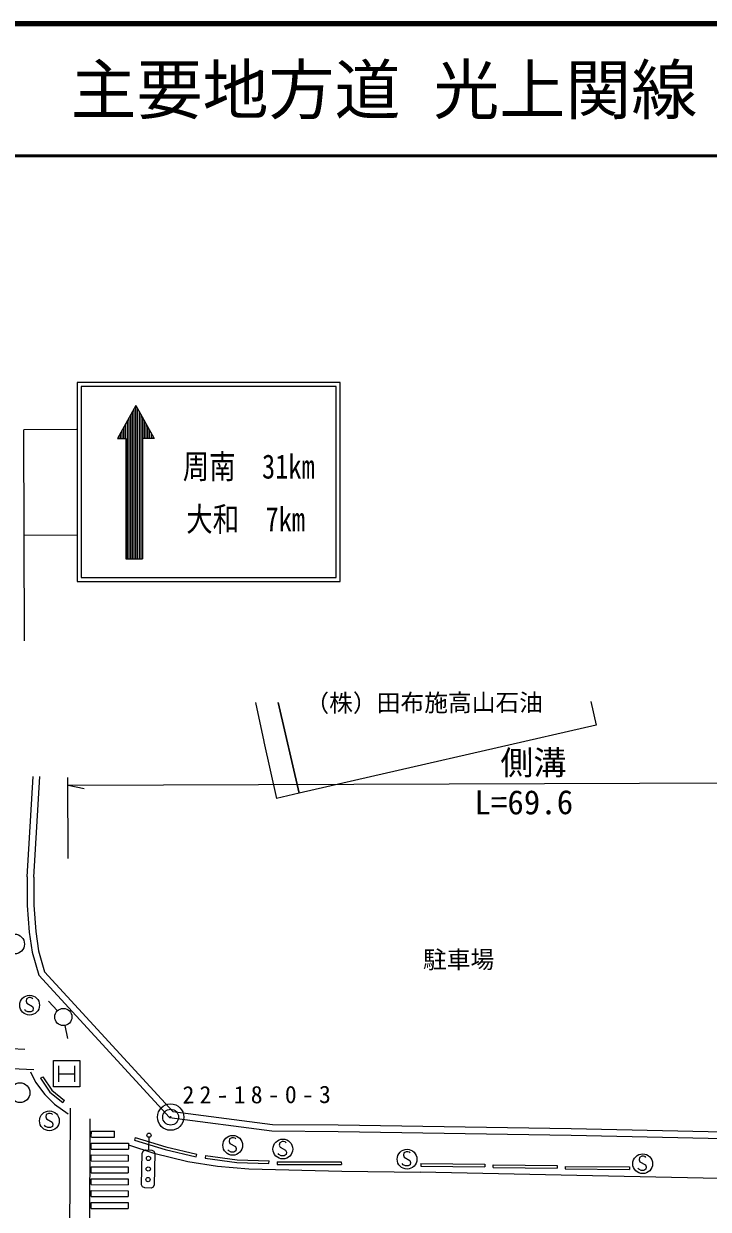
# Model space of a CAD drawing. Units: millimetres, scale not verified. Extents: x 40000 to 680000, y 20000 to 380000.
# Drawn here: x 213182 to 265061, y 290180 to 380000 of the extents above; entities that cross this region are included whole.
import ezdxf
from ezdxf.enums import TextEntityAlignment as Align

# ---------------------------------------------------------------- set-up
doc = ezdxf.new("R2010")
doc.units = ezdxf.units.MM
doc.header["$LTSCALE"] = 1000
for name, color, linetype, lineweight in [('M-BGD', 7, 'Continuous', 25), ('M-BMK-SRVR', 3, 'Continuous', 25), ('M-STR-HTXT', 7, 'Continuous', 13), ('M-STR-STRC', 7, 'Continuous', 25), ('M-TTL', 2, 'Continuous', 140), ('M-TTL-LINE', 7, 'Continuous', 50)]:
    doc.layers.add(name, color=color, linetype=linetype, lineweight=lineweight)
doc.layers.add('M-BMK-HTXT', color=7, linetype='Continuous')
doc.layers.add('M-TTL-TXT', color=7, linetype='Continuous')
doc.styles.add('ＭＳ ゴシック', font='')
doc.styles.get('ＭＳ ゴシック').set_extended_font_data('MS Gothic')

msp = doc.modelspace()

# ---------------------------------------------------------------- linework, layer by layer
at = {"layer": 'M-BGD'}
for p, q in [((231401, 325629), (230769, 328572)), ((234048, 321702), (232478, 328577)), ((232478, 328577), (234048, 321702)), ((256155, 328650), (256564, 326858)), ((256564, 326858), (234048, 321702)), ((231377, 325602), (232330, 321311)), ((213453, 315366), (213910, 322972)), ((213952, 315336), (214411, 322973)), ((234048, 321702), (232330, 321311)), ((213453, 315366), (213457, 313200)), ((213952, 315336), (213957, 313219)), ((213457, 313200), (213608, 311179)), ((213957, 313219), (214105, 311233)), ((213608, 311179), (213824, 309649)), ((214105, 311233), (214315, 309753)), ((213824, 309649), (214319, 307914)), ((214315, 309753), (214767, 308165)), ((214767, 308165), (224487, 297599)), ((214319, 307914), (224242, 297126)), ((213387, 306125), (213357, 305945)), ((213357, 305945), (213417, 305795)), ((213567, 306215), (213387, 306125)), ((213417, 305795), (213837, 305555)), ((213687, 306215), (213567, 306215)), ((213807, 306185), (213687, 306215)), ((213867, 306125), (213807, 306185)), ((213837, 305555), (213897, 305405)), ((213897, 305405), (213867, 305225)), ((215743, 305224), (215058, 305952)), ((213327, 305225), (213267, 305315)), ((213507, 305135), (213327, 305225)), ((213717, 305135), (213507, 305135)), ((213867, 305225), (213717, 305135)), ((216310, 304112), (216496, 303130)), ((213274, 302284), (198402, 302973)), ((197781, 301484), (213954, 300767)), ((215430, 301447), (217430, 301448)), ((215430, 299448), (215430, 301447)), ((215830, 301048), (215830, 299848)), ((217030, 301048), (217030, 299848)), ((217430, 301448), (217430, 299448)), ((213690, 300595), (214080, 299817)), ((214465, 300102), (214631, 300214)), ((214465, 300102), (215167, 299066)), ((214631, 300214), (215316, 299202)), ((215830, 300448), (217030, 300448)), ((214080, 299817), (214779, 298875)), ((215316, 299202), (216266, 298420)), ((217430, 299448), (215430, 299448)), ((214779, 298875), (215512, 298154)), ((215167, 299066), (216139, 298265)), ((216139, 298265), (216266, 298420)), ((214887, 297360), (214857, 297180)), ((215067, 297450), (214887, 297360)), ((215187, 297450), (215067, 297450)), ((215307, 297420), (215187, 297450)), ((215367, 297360), (215307, 297420)), ((215512, 298154), (216561, 297413)), ((216696, 297834), (216624, 280136)), ((224487, 297599), (232031, 296616)), ((214827, 296460), (214767, 296550)), ((215007, 296370), (214827, 296460)), ((214857, 297180), (214917, 297030)), ((214917, 297030), (215337, 296790)), ((215367, 296460), (215217, 296370)), ((215337, 296790), (215397, 296640)), ((215397, 296640), (215367, 296460)), ((218187, 297033), (218143, 281042)), ((224242, 297126), (231996, 296116)), ((232031, 296616), (237023, 296567)), ((237023, 296567), (254676, 296296)), ((215217, 296370), (215007, 296370)), ((218295, 295647), (218311, 296102)), ((218309, 295652), (220051, 295643)), ((218311, 296102), (220054, 296093)), ((220051, 295643), (220054, 296093)), ((221638, 295619), (221580, 295428)), ((221638, 295619), (223961, 294914)), ((222672, 295633), (222652, 294673)), ((228961, 295596), (228781, 295506)), ((229081, 295596), (228961, 295596)), ((229201, 295566), (229081, 295596)), ((229261, 295506), (229201, 295566)), ((231996, 296116), (237017, 296067)), ((237017, 296067), (254666, 295797)), ((254666, 295797), (265039, 295564)), ((254676, 296296), (265052, 296064)), ((265039, 295564), (275098, 295256)), ((265052, 296064), (275142, 295755)), ((218294, 294747), (218295, 295197)), ((218294, 294747), (221113, 294737)), ((218295, 295197), (221114, 295187)), ((221114, 295187), (221113, 294737)), ((221129, 295060), (223035, 294430)), ((221580, 295428), (223909, 294721)), ((222250, 294601), (222412, 294678)), ((222412, 294678), (222892, 294668)), ((222892, 294668), (223050, 294584)), ((223909, 294721), (226253, 294151)), ((223961, 294914), (226300, 294345)), ((228721, 294606), (228661, 294696)), ((228781, 295506), (228751, 295326)), ((228751, 295326), (228811, 295176)), ((228811, 295176), (229231, 294936)), ((229231, 294936), (229291, 294786)), ((229291, 294786), (229261, 294606)), ((232582, 295227), (232552, 295047)), ((232552, 295047), (232612, 294897)), ((232762, 295317), (232582, 295227)), ((232612, 294897), (233032, 294657)), ((232882, 295317), (232762, 295317)), ((233002, 295287), (232882, 295317)), ((233062, 295227), (233002, 295287)), ((233032, 294657), (233092, 294507)), ((218293, 293847), (218294, 294297)), ((218293, 293847), (221110, 293837)), ((218294, 294297), (221111, 294287)), ((221111, 294287), (221110, 293837)), ((222117, 292043), (222167, 294443)), ((222167, 294443), (222250, 294601)), ((223035, 294430), (225620, 293801)), ((223050, 294584), (223127, 294423)), ((223127, 294423), (223077, 292023)), ((225620, 293801), (227862, 293443)), ((226253, 294151), (226300, 294345)), ((226959, 294256), (226932, 294058)), ((226932, 294058), (229332, 293734)), ((226959, 294256), (229349, 293934)), ((228901, 294516), (228721, 294606)), ((229111, 294516), (228901, 294516)), ((229261, 294606), (229111, 294516)), ((229332, 293734), (231769, 293646)), ((229349, 293934), (231777, 293845)), ((231769, 293646), (231777, 293845)), ((232389, 293767), (237252, 293772)), ((232389, 293767), (232389, 293567)), ((232522, 294327), (232462, 294417)), ((232702, 294237), (232522, 294327)), ((232912, 294237), (232702, 294237)), ((233062, 294327), (232912, 294237)), ((233092, 294507), (233062, 294327)), ((237252, 293772), (237253, 293572)), ((241993, 294455), (241963, 294275)), ((241963, 294275), (242023, 294125)), ((242173, 294545), (241993, 294455)), ((242023, 294125), (242443, 293885)), ((242293, 294545), (242173, 294545)), ((242413, 294515), (242293, 294545)), ((242473, 294455), (242413, 294515)), ((242443, 293885), (242503, 293735)), ((242503, 293735), (242473, 293555)), ((259849, 294114), (259819, 293934)), ((259819, 293934), (259879, 293784)), ((260029, 294204), (259849, 294114)), ((259879, 293784), (260299, 293544)), ((260149, 294204), (260029, 294204)), ((260269, 294174), (260149, 294204)), ((260329, 294114), (260269, 294174)), ((218292, 292947), (218293, 293397)), ((218292, 292947), (221107, 292937)), ((218293, 293397), (221108, 293387)), ((221108, 293387), (221107, 292937)), ((227862, 293443), (230247, 293238)), ((230247, 293238), (237287, 293075)), ((232389, 293567), (237253, 293572)), ((237287, 293075), (243229, 293005)), ((241933, 293555), (241873, 293645)), ((242113, 293465), (241933, 293555)), ((242323, 293465), (242113, 293465)), ((242473, 293555), (242323, 293465)), ((255099, 292750), (243229, 293005)), ((243289, 293640), (243287, 293440)), ((243287, 293440), (248123, 293391)), ((243289, 293640), (248125, 293591)), ((248125, 293591), (248123, 293391)), ((248767, 293343), (248769, 293543)), ((248767, 293343), (253600, 293301)), ((248769, 293543), (253602, 293501)), ((253602, 293501), (253600, 293301)), ((254224, 293433), (254223, 293233)), ((254223, 293233), (259079, 293194)), ((254224, 293433), (259081, 293394)), ((259081, 293394), (259079, 293194)), ((259081, 293394), (259079, 293194)), ((259081, 293394), (259079, 293194)), ((259789, 293214), (259729, 293304)), ((259969, 293124), (259789, 293214)), ((260179, 293124), (259969, 293124)), ((260329, 293214), (260179, 293124)), ((260299, 293544), (260359, 293394)), ((260359, 293394), (260329, 293214)), ((218291, 292497), (221105, 292487)), ((218291, 292047), (218291, 292497)), ((218291, 292047), (221104, 292037)), ((221105, 292487), (221104, 292037)), ((222194, 291882), (222117, 292043)), ((223077, 292023), (222993, 291865)), ((268280, 292453), (255099, 292750)), ((218290, 291597), (221102, 291588)), ((218290, 291147), (218290, 291597)), ((218290, 291147), (221101, 291137)), ((221102, 291588), (221101, 291137)), ((222352, 291798), (222194, 291882)), ((222832, 291788), (222352, 291798)), ((222993, 291865), (222832, 291788)), ((218288, 290247), (218289, 290697)), ((218288, 290247), (221098, 290237)), ((218289, 290697), (221099, 290687)), ((221099, 290687), (221098, 290237))]:
    msp.add_line(p, q, dxfattribs=at)
for centre, radius in [((212491, 310277), 750), ((213627, 305645), 750), ((216189, 304751), 650), ((212902, 299014), 750), ((215127, 296880), 750), ((222675, 295793), 160), ((229021, 295026), 750), ((232822, 294747), 750), ((242233, 293975), 750), ((222638, 294033), 160), ((260089, 293634), 750), ((222622, 293233), 160), ((222605, 292433), 160)]:
    msp.add_circle(centre, radius, dxfattribs=at)
at = {"layer": 'M-BMK-SRVR'}
for radius in [1000, 600, 40]:
    msp.add_circle((224316, 297164), radius, dxfattribs=at)
at = {"layer": 'M-STR-HTXT'}
for p, q in [((216559, 316767), (216539, 322903)), ((216541, 322313), (278489, 322517)), ((216541, 322313), (217770, 322064))]:
    msp.add_line(p, q, dxfattribs=at)
at = {"layer": 'M-STR-STRC'}
for p, q in [((237172, 352811), (217230, 352811)), ((217230, 352811), (217230, 337752)), ((236873, 352510), (217529, 352510)), ((217529, 352510), (217529, 338053)), ((236873, 338053), (236873, 352510)), ((237172, 337752), (237172, 352811)), ((221678, 351085), (220279, 348587)), ((221273, 350362), (221271, 339467)), ((221403, 350594), (221401, 339467)), ((221533, 350826), (221531, 339467)), ((221663, 351058), (221661, 339467)), ((221678, 351085), (223077, 348586)), ((221793, 350881), (221791, 339467)), ((221923, 350648), (221921, 339467)), ((222053, 350416), (222050, 339467)), ((220753, 349434), (220753, 348587)), ((220883, 349666), (220883, 348586)), ((221013, 349898), (221011, 339467)), ((221143, 350130), (221141, 339467)), ((222183, 350184), (222182, 348586)), ((222312, 349952), (222312, 348586)), ((222442, 349720), (222442, 348586)), ((222572, 349488), (222572, 348586)), ((217192, 349247), (213194, 349233)), ((213247, 333241), (213194, 349233)), ((220279, 348587), (220928, 348586)), ((220363, 348738), (220363, 348587)), ((220493, 348970), (220493, 348587)), ((220623, 349202), (220623, 348586)), ((220928, 348586), (220926, 339467)), ((222182, 348586), (222180, 339467)), ((223077, 348586), (222182, 348586)), ((222702, 349256), (222702, 348586)), ((222832, 349024), (222832, 348586)), ((222962, 348792), (222962, 348586)), ((217219, 341250), (213221, 341237)), ((220926, 339467), (222180, 339467)), ((217230, 337752), (237172, 337752)), ((217529, 338053), (236873, 338053))]:
    msp.add_line(p, q, dxfattribs=at)
at = {"layer": 'M-TTL'}
msp.add_line((680000, 380000), (40000, 380000), dxfattribs=at)
at = {"layer": 'M-TTL-LINE'}
msp.add_line((40000, 370000), (680000, 370000), dxfattribs=at)

# ---------------------------------------------------------------- texts
at = {"layer": 'M-BMK-HTXT', "style": 'ＭＳ ゴシック'}
for s, p in [('（株）田布施高山石油', (234533, 327472)), ('駐車場', (243444, 308034))]:
    msp.add_text(s, height=1320, rotation=0.175, dxfattribs=at).set_placement(p, align=Align.BOTTOM_LEFT)
at = {"layer": 'M-BMK-SRVR', "insert": (225217, 298172), "char_height": 1320, "attachment_point": 7, "rotation": 0.175, "style": 'ＭＳ ゴシック'}
msp.add_mtext('\\T1.44;22-18-0-3', dxfattribs=at)
at = {"layer": 'M-STR-HTXT', "style": 'ＭＳ ゴシック'}
for s, p in [('側溝', (249310, 322545)), ('L=69.6', (247345, 319540))]:
    msp.add_text(s, height=1833, rotation=0.175, dxfattribs=at).set_placement(p, align=Align.BOTTOM_LEFT)
at = {"layer": 'M-STR-STRC', "style": 'ＭＳ ゴシック', "width": 0.8}
for s, p in [('周南\u300031km', (225240, 344989)), ('大和\u30007km', (225503, 340996))]:
    msp.add_text(s, height=1833, dxfattribs=at).set_placement(p, align=Align.BOTTOM_LEFT)
at = {"layer": 'M-TTL-TXT', "style": 'ＭＳ ゴシック'}
msp.add_text('主要地方道 光上関線', height=3666, dxfattribs=at).set_placement((216734, 375000), align=Align.MIDDLE_LEFT)

doc.saveas('drawing.dxf')
